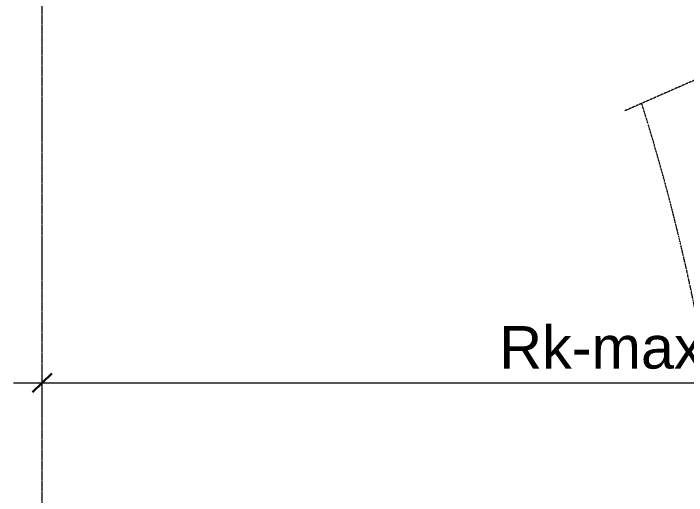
# Model space of a CAD drawing. Header units: millimetres. Extents: x -36433 to 17091, y -3786 to 28324.
# Drawn here: x -26060 to -19886, y 7826 to 12245 of the extents above; entities that cross this region are included whole.
import ezdxf

# ---------------------------------------------------------------- set-up
doc = ezdxf.new("R2010")
doc.units = ezdxf.units.MM
for name, pattern in [('DASHDOT', [1, 0.5, -0.25, 0, -0.25]), ('HIDDEN', [0.375, 0.25, -0.125]), ('HIDDEN2', [0.1875, 0.125, -0.0625])]:
    doc.linetypes.add(name, pattern=pattern)
doc.styles.get("Standard").update_dxf_attribs({"font": 'arial.ttf'})

msp = doc.modelspace()

# ---------------------------------------------------------------- linework, layer by layer
at = {"linetype": 'HIDDEN2', "lineweight": 5}
msp.add_lwpolyline([(-25797.1, -626.7), (-25797.1, 17791)], dxfattribs=at)
at = {"linetype": 'HIDDEN', "lineweight": 5}
msp.add_lwpolyline([(-14124.5, 14132.1), (-20456.4, 11350.6)], dxfattribs=at)
at = {"linetype": 'Continuous', "lineweight": 30}
msp.add_lwpolyline([(-25884.6, 8774.9), (-25708.9, 8945.2)], dxfattribs=at)
at = {"linetype": 'Continuous', "lineweight": 5}
msp.add_lwpolyline([(-26060.1, 8859.7), (-16384.7, 8859.7)], dxfattribs=at)
at = {"linetype": 'DASHDOT', "lineweight": 5}
msp.add_arc((-38106.5, 5797.3), 18676.1, 336.38148, 17.52319, dxfattribs=at)

# ---------------------------------------------------------------- texts
at = {"linetype": 'Continuous', "lineweight": 5, "insert": (-21604, 9379.2), "char_height": 389.67, "width": 1929.702, "attachment_point": 1}
msp.add_mtext('Rk-max', dxfattribs=at)

doc.saveas('drawing.dxf')
